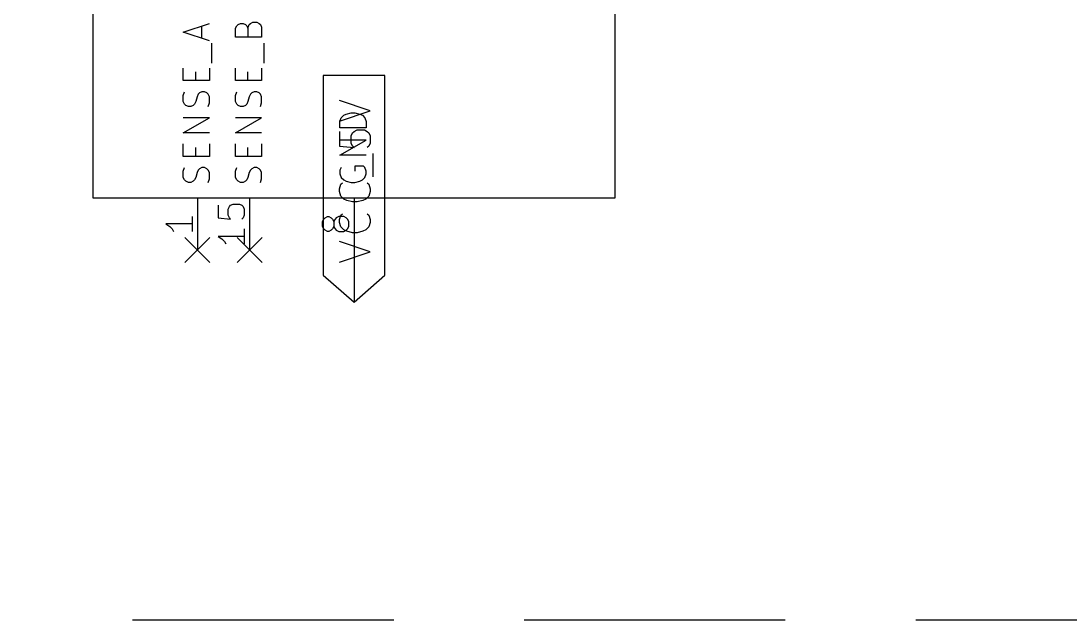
# Model space of a CAD drawing. Extents: x 0.4 to 37.4, y -23 to -0.4.
# Drawn here: x 2.162 to 4.173, y -20.709 to -19.561 of the extents above; entities that cross this region are included whole.
import ezdxf

# ---------------------------------------------------------------- set-up
doc = ezdxf.new("R2010")
doc.units = 0
doc.header["$MEASUREMENT"] = 0
doc.linetypes.add('DASHED', pattern=[0.75, 0.5, -0.25])
for name, color, linetype in [('BLUE2', 5, 'CONTINUOUS'), ('BLUE3', 171, 'CONTINUOUS'), ('CYAN2', 4, 'CONTINUOUS'), ('GREEN3', 91, 'CONTINUOUS'), ('LYELLOW', 51, 'CONTINUOUS'), ('RED2', 1, 'CONTINUOUS'), ('RED3', 11, 'CONTINUOUS')]:
    doc.layers.add(name, color=color, linetype=linetype)

msp = doc.modelspace()

# ---------------------------------------------------------------- linework, layer by layer
at = {"layer": 'BLUE2', "linetype": 'CONTINUOUS'}
for p, q in [((2.476, -19.976), (2.524, -20.024)), ((2.524, -19.976), (2.476, -20.024)), ((2.576, -19.976), (2.624, -20.024)), ((2.624, -19.976), (2.576, -20.024))]:
    msp.add_line(p, q, dxfattribs=at)
at = {"layer": 'BLUE3', "linetype": 'DASHED'}
msp.add_line((32.126, -20.7087), (0.9843, -20.7087), dxfattribs=at)
at = {"layer": 'CYAN2', "linetype": 'CONTINUOUS'}
for p, q in [((2.4731, -19.5824), (2.5231, -19.5657)), ((2.5779, -19.5681), (2.5827, -19.5657)), ((2.5827, -19.5657), (2.5874, -19.5657)), ((2.5874, -19.5657), (2.5922, -19.5681)), ((2.5993, -19.5681), (2.6017, -19.5657)), ((2.6017, -19.5657), (2.6065, -19.5633)), ((2.6065, -19.5633), (2.6136, -19.5633)), ((2.6136, -19.5633), (2.6184, -19.5657)), ((2.6184, -19.5657), (2.6208, -19.5681)), ((2.5231, -19.5991), (2.4731, -19.5824)), ((2.5088, -19.5943), (2.5088, -19.5705)), ((2.5731, -19.5752), (2.5755, -19.5705)), ((2.5731, -19.5919), (2.5731, -19.5752)), ((2.5755, -19.5705), (2.5779, -19.5681)), ((2.5922, -19.5681), (2.5946, -19.5705)), ((2.5946, -19.5705), (2.5969, -19.5752)), ((2.5969, -19.5752), (2.5993, -19.5681)), ((2.5969, -19.5752), (2.5969, -19.5919)), ((2.6208, -19.5681), (2.6231, -19.5729)), ((2.6231, -19.5729), (2.6231, -19.5919)), ((2.5279, -19.6419), (2.5279, -19.6038)), ((2.6231, -19.5919), (2.5731, -19.5919)), ((2.6279, -19.6419), (2.6279, -19.6038)), ((2.4731, -19.6752), (2.4731, -19.6514)), ((2.4969, -19.6752), (2.4969, -19.6586)), ((2.5231, -19.6514), (2.5231, -19.6752)), ((2.5731, -19.6752), (2.5731, -19.6514)), ((2.5969, -19.6752), (2.5969, -19.6586)), ((2.6231, -19.6514), (2.6231, -19.6752)), ((2.5231, -19.6752), (2.4731, -19.6752)), ((2.6231, -19.6752), (2.5731, -19.6752)), ((2.4731, -19.7038), (2.4755, -19.6967)), ((2.4731, -19.7157), (2.4731, -19.7038)), ((2.4993, -19.7062), (2.4969, -19.7157)), ((2.5017, -19.7014), (2.4993, -19.7062)), ((2.5041, -19.699), (2.5017, -19.7014)), ((2.5088, -19.6967), (2.5041, -19.699)), ((2.5136, -19.6967), (2.5088, -19.6967)), ((2.5184, -19.699), (2.5136, -19.6967)), ((2.5208, -19.7014), (2.5184, -19.699)), ((2.5231, -19.7062), (2.5208, -19.7014)), ((2.5231, -19.7181), (2.5231, -19.7062)), ((2.5731, -19.7038), (2.5755, -19.6967)), ((2.5731, -19.7157), (2.5731, -19.7038)), ((2.5993, -19.7062), (2.5969, -19.7157)), ((2.6017, -19.7014), (2.5993, -19.7062)), ((2.6041, -19.699), (2.6017, -19.7014)), ((2.6088, -19.6967), (2.6041, -19.699)), ((2.6136, -19.6967), (2.6088, -19.6967)), ((2.6184, -19.699), (2.6136, -19.6967)), ((2.6208, -19.7014), (2.6184, -19.699)), ((2.6231, -19.7062), (2.6208, -19.7014)), ((2.6231, -19.7181), (2.6231, -19.7062)), ((2.4755, -19.7205), (2.4731, -19.7157)), ((2.4779, -19.7229), (2.4755, -19.7205)), ((2.4827, -19.7252), (2.4779, -19.7229)), ((2.4874, -19.7252), (2.4827, -19.7252)), ((2.4922, -19.7229), (2.4874, -19.7252)), ((2.4946, -19.7205), (2.4922, -19.7229)), ((2.4969, -19.7157), (2.4946, -19.7205)), ((2.5208, -19.7252), (2.5231, -19.7181)), ((2.5755, -19.7205), (2.5731, -19.7157)), ((2.5779, -19.7229), (2.5755, -19.7205)), ((2.5827, -19.7252), (2.5779, -19.7229)), ((2.5874, -19.7252), (2.5827, -19.7252)), ((2.5922, -19.7229), (2.5874, -19.7252)), ((2.5946, -19.7205), (2.5922, -19.7229)), ((2.5969, -19.7157), (2.5946, -19.7205)), ((2.6208, -19.7252), (2.6231, -19.7181)), ((2.4731, -19.7752), (2.5231, -19.7467)), ((2.5231, -19.7467), (2.4731, -19.7467)), ((2.5731, -19.7752), (2.6231, -19.7467)), ((2.6231, -19.7467), (2.5731, -19.7467)), ((2.7731, -19.7538), (2.7755, -19.7467)), ((2.7755, -19.7467), (2.7803, -19.7419)), ((2.7803, -19.7419), (2.785, -19.7395)), ((2.785, -19.7395), (2.7946, -19.7371)), ((2.7946, -19.7371), (2.8017, -19.7371)), ((2.8017, -19.7371), (2.8112, -19.7395)), ((2.8112, -19.7395), (2.816, -19.7419)), ((2.816, -19.7419), (2.8208, -19.7467)), ((2.8208, -19.7467), (2.8231, -19.7538)), ((2.7731, -19.7657), (2.7731, -19.7538)), ((2.8231, -19.7657), (2.7731, -19.7657)), ((2.8231, -19.7538), (2.8231, -19.7657)), ((2.5231, -19.7752), (2.4731, -19.7752)), ((2.6231, -19.7752), (2.5731, -19.7752)), ((2.4731, -19.8205), (2.4731, -19.7967)), ((2.4969, -19.8205), (2.4969, -19.8038)), ((2.5231, -19.7967), (2.5231, -19.8205)), ((2.5731, -19.8205), (2.5731, -19.7967)), ((2.5969, -19.8205), (2.5969, -19.8038)), ((2.6231, -19.7967), (2.6231, -19.8205)), ((2.7731, -19.8181), (2.8231, -19.7895)), ((2.8231, -19.7895), (2.7731, -19.7895)), ((2.5231, -19.8205), (2.4731, -19.8205)), ((2.6231, -19.8205), (2.5731, -19.8205)), ((2.8231, -19.8181), (2.7731, -19.8181)), ((2.4731, -19.849), (2.4755, -19.8419)), ((2.5017, -19.8467), (2.4993, -19.8514)), ((2.5041, -19.8443), (2.5017, -19.8467)), ((2.5088, -19.8419), (2.5041, -19.8443)), ((2.5136, -19.8419), (2.5088, -19.8419)), ((2.5184, -19.8443), (2.5136, -19.8419)), ((2.5208, -19.8467), (2.5184, -19.8443)), ((2.5231, -19.8514), (2.5208, -19.8467)), ((2.5731, -19.849), (2.5755, -19.8419)), ((2.6017, -19.8467), (2.5993, -19.8514)), ((2.6041, -19.8443), (2.6017, -19.8467)), ((2.6088, -19.8419), (2.6041, -19.8443)), ((2.6136, -19.8419), (2.6088, -19.8419)), ((2.6184, -19.8443), (2.6136, -19.8419)), ((2.6208, -19.8467), (2.6184, -19.8443)), ((2.6231, -19.8514), (2.6208, -19.8467)), ((2.7755, -19.8419), (2.7731, -19.8467)), ((2.7731, -19.8467), (2.7731, -19.8538)), ((2.8184, -19.8395), (2.8017, -19.8395)), ((2.8017, -19.8395), (2.8017, -19.849)), ((2.8208, -19.8419), (2.8184, -19.8395)), ((2.8231, -19.849), (2.8208, -19.8419)), ((2.4731, -19.8609), (2.4731, -19.849)), ((2.4755, -19.8657), (2.4731, -19.8609)), ((2.4779, -19.8681), (2.4755, -19.8657)), ((2.4827, -19.8705), (2.4779, -19.8681)), ((2.4922, -19.8681), (2.4874, -19.8705)), ((2.4946, -19.8657), (2.4922, -19.8681)), ((2.4969, -19.8609), (2.4946, -19.8657)), ((2.4993, -19.8514), (2.4969, -19.8609)), ((2.5208, -19.8705), (2.5231, -19.8633)), ((2.5231, -19.8633), (2.5231, -19.8514)), ((2.5731, -19.8609), (2.5731, -19.849)), ((2.5755, -19.8657), (2.5731, -19.8609)), ((2.5779, -19.8681), (2.5755, -19.8657)), ((2.5827, -19.8705), (2.5779, -19.8681)), ((2.5922, -19.8681), (2.5874, -19.8705)), ((2.5946, -19.8657), (2.5922, -19.8681)), ((2.5969, -19.8609), (2.5946, -19.8657)), ((2.5993, -19.8514), (2.5969, -19.8609)), ((2.6208, -19.8705), (2.6231, -19.8633)), ((2.6231, -19.8633), (2.6231, -19.8514)), ((2.7731, -19.8538), (2.7755, -19.8609)), ((2.7755, -19.8609), (2.7803, -19.8657)), ((2.7803, -19.8657), (2.785, -19.8681)), ((2.785, -19.8681), (2.7946, -19.8705)), ((2.8017, -19.8705), (2.8112, -19.8681)), ((2.8112, -19.8681), (2.816, -19.8657)), ((2.816, -19.8657), (2.8208, -19.8609)), ((2.8208, -19.8609), (2.8231, -19.8538)), ((2.8231, -19.8538), (2.8231, -19.849)), ((2.4874, -19.8705), (2.4827, -19.8705)), ((2.5874, -19.8705), (2.5827, -19.8705)), ((2.7946, -19.8705), (2.8017, -19.8705))]:
    msp.add_line(p, q, dxfattribs=at)
at = {"layer": 'GREEN3', "linetype": 'CONTINUOUS'}
msp.add_line((2.8, -20), (2.8, -20.1), dxfattribs=at)
at = {"layer": 'LYELLOW', "linetype": 'CONTINUOUS'}
for p, q in [((2.3, -18.7), (2.3, -19.9)), ((3.3, -19.9), (3.3, -18.7)), ((2.3, -19.9), (3.3, -19.9))]:
    msp.add_line(p, q, dxfattribs=at)
at = {"layer": 'RED2', "linetype": 'CONTINUOUS'}
for p, q in [((2.3, -18.7), (2.3, -19.9)), ((3.3, -19.9), (3.3, -18.7)), ((2.8, -19.6657), (2.7409, -19.6657)), ((2.7409, -19.6657), (2.7409, -20.0483)), ((2.8591, -19.6657), (2.8, -19.6657)), ((2.8591, -20.0483), (2.8591, -19.6657)), ((2.8312, -19.7334), (2.7721, -19.7137)), ((2.7721, -19.7531), (2.8312, -19.7334)), ((2.7721, -19.7728), (2.7721, -19.8009)), ((2.7946, -19.7812), (2.7974, -19.7756)), ((2.7946, -19.7953), (2.7946, -19.7812)), ((2.7974, -19.7756), (2.8002, -19.7728)), ((2.8002, -19.7728), (2.8058, -19.77)), ((2.8058, -19.77), (2.8199, -19.77)), ((2.8199, -19.77), (2.8255, -19.7728)), ((2.8255, -19.7728), (2.8283, -19.7756)), ((2.8283, -19.7756), (2.8312, -19.7812)), ((2.8312, -19.7812), (2.8312, -19.7953)), ((2.7721, -19.8009), (2.8002, -19.8037)), ((2.7974, -19.8009), (2.7946, -19.7953)), ((2.8002, -19.8037), (2.7974, -19.8009)), ((2.8283, -19.8009), (2.8255, -19.8037)), ((2.8312, -19.7953), (2.8283, -19.8009)), ((2.8368, -19.86), (2.8368, -19.815)), ((2.7721, -19.8825), (2.7749, -19.874)), ((2.7721, -19.8881), (2.7721, -19.8825)), ((2.7749, -19.8965), (2.7721, -19.8881)), ((2.7749, -19.874), (2.7777, -19.8712)), ((2.8255, -19.8712), (2.8283, -19.874)), ((2.8283, -19.874), (2.8312, -19.8825)), ((2.8312, -19.8881), (2.8283, -19.8965)), ((2.8312, -19.8825), (2.8312, -19.8881)), ((2.3, -19.9), (3.3, -19.9)), ((2.5, -19.9), (2.5, -20)), ((2.6, -19.9), (2.6, -20)), ((2.7805, -19.9022), (2.7749, -19.8965)), ((2.7862, -19.905), (2.7805, -19.9022)), ((2.7974, -19.9078), (2.7862, -19.905)), ((2.8058, -19.9078), (2.7974, -19.9078)), ((2.8, -19.9), (2.8, -20)), ((2.8171, -19.905), (2.8058, -19.9078)), ((2.8227, -19.9022), (2.8171, -19.905)), ((2.8283, -19.8965), (2.8227, -19.9022)), ((2.7721, -19.9415), (2.7749, -19.9331)), ((2.7721, -19.9472), (2.7721, -19.9415)), ((2.7749, -19.9556), (2.7721, -19.9472)), ((2.7749, -19.9331), (2.7777, -19.9303)), ((2.8255, -19.9303), (2.8283, -19.9331)), ((2.8283, -19.9331), (2.8312, -19.9415)), ((2.8312, -19.9472), (2.8283, -19.9556)), ((2.8312, -19.9415), (2.8312, -19.9472)), ((2.7805, -19.9612), (2.7749, -19.9556)), ((2.7862, -19.964), (2.7805, -19.9612)), ((2.7974, -19.9668), (2.7862, -19.964)), ((2.8058, -19.9668), (2.7974, -19.9668)), ((2.8171, -19.964), (2.8058, -19.9668)), ((2.8227, -19.9612), (2.8171, -19.964)), ((2.8283, -19.9556), (2.8227, -19.9612)), ((2.8312, -20.0034), (2.7721, -19.9837)), ((2.7721, -20.0231), (2.8312, -20.0034)), ((2.7409, -20.0483), (2.8, -20.1)), ((2.8, -20.1), (2.8591, -20.0483))]:
    msp.add_line(p, q, dxfattribs=at)
at = {"layer": 'RED3', "linetype": 'CONTINUOUS'}
for p, q in [((2.5399, -19.9143), (2.5399, -19.9381)), ((2.5589, -19.9214), (2.5613, -19.9167)), ((2.5589, -19.9333), (2.5589, -19.9214)), ((2.5613, -19.9167), (2.5637, -19.9143)), ((2.5637, -19.9143), (2.5684, -19.9119)), ((2.5684, -19.9119), (2.5804, -19.9119)), ((2.5804, -19.9119), (2.5851, -19.9143)), ((2.5851, -19.9143), (2.5875, -19.9167)), ((2.5875, -19.9167), (2.5899, -19.9214)), ((2.5899, -19.9214), (2.5899, -19.9333)), ((2.4899, -19.9357), (2.4899, -19.9643)), ((2.5399, -19.9381), (2.5637, -19.9405)), ((2.5613, -19.9381), (2.5589, -19.9333)), ((2.5637, -19.9405), (2.5613, -19.9381)), ((2.5875, -19.9381), (2.5851, -19.9405)), ((2.5899, -19.9333), (2.5875, -19.9381)), ((2.7399, -19.9452), (2.7423, -19.9405)), ((2.7399, -19.9548), (2.7399, -19.9452)), ((2.7423, -19.9405), (2.7446, -19.9381)), ((2.7446, -19.9381), (2.7494, -19.9357)), ((2.7494, -19.9357), (2.7518, -19.9357)), ((2.7518, -19.9357), (2.7565, -19.9381)), ((2.7565, -19.9381), (2.7589, -19.9405)), ((2.7589, -19.9405), (2.7613, -19.9452)), ((2.7637, -19.9405), (2.7613, -19.9452)), ((2.7613, -19.9452), (2.7613, -19.9548)), ((2.7661, -19.9381), (2.7637, -19.9405)), ((2.7708, -19.9357), (2.7661, -19.9381)), ((2.7804, -19.9357), (2.7708, -19.9357)), ((2.7851, -19.9381), (2.7804, -19.9357)), ((2.7875, -19.9405), (2.7851, -19.9381)), ((2.7899, -19.9452), (2.7875, -19.9405)), ((2.7899, -19.9548), (2.7899, -19.9452)), ((2.4899, -19.95), (2.4399, -19.95)), ((2.4399, -19.95), (2.447, -19.9548)), ((2.447, -19.9548), (2.4518, -19.9595)), ((2.4518, -19.9595), (2.4542, -19.9643)), ((2.5899, -19.9595), (2.5899, -19.9881)), ((2.7423, -19.9595), (2.7399, -19.9548)), ((2.7446, -19.9619), (2.7423, -19.9595)), ((2.7494, -19.9643), (2.7446, -19.9619)), ((2.7518, -19.9643), (2.7494, -19.9643)), ((2.7565, -19.9619), (2.7518, -19.9643)), ((2.7589, -19.9595), (2.7565, -19.9619)), ((2.7613, -19.9548), (2.7589, -19.9595)), ((2.7613, -19.9548), (2.7637, -19.9595)), ((2.7637, -19.9595), (2.7661, -19.9619)), ((2.7661, -19.9619), (2.7708, -19.9643)), ((2.7708, -19.9643), (2.7804, -19.9643)), ((2.7804, -19.9643), (2.7851, -19.9619)), ((2.7851, -19.9619), (2.7875, -19.9595)), ((2.7875, -19.9595), (2.7899, -19.9548)), ((2.5899, -19.9738), (2.5399, -19.9738)), ((2.5399, -19.9738), (2.547, -19.9786)), ((2.547, -19.9786), (2.5518, -19.9833)), ((2.5518, -19.9833), (2.5542, -19.9881))]:
    msp.add_line(p, q, dxfattribs=at)

doc.saveas('drawing.dxf')
